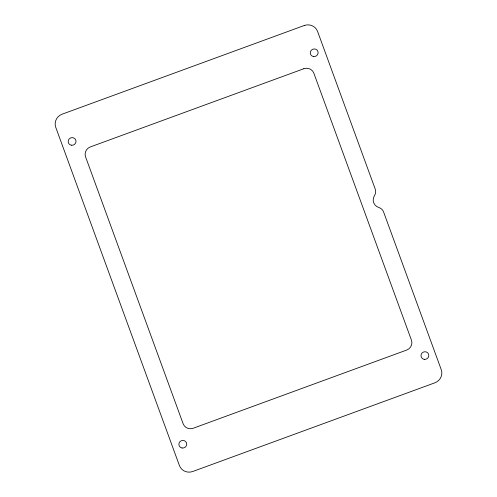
<?xml version="1.0" encoding="UTF-8"?>
<svg xmlns="http://www.w3.org/2000/svg" width="497" height="497" viewBox="0 0 497 497"><rect width="100%" height="100%" fill="white"/><g stroke="black" fill="none" stroke-linecap="round" stroke-linejoin="round"><path stroke-width="0.75" d="M304.239 25.509L62.131 114.186A10.505 10.151 -20.6 0 0 55.757 127.338L179.417 465.565A10.505 10.151 -20.6 0 0 192.761 471.491L434.869 382.814A10.505 10.151 -20.6 0 0 441.243 369.662L383.628 212.07A7.877 7.617 -20.6 0 0 378.789 207.498A8.337 8.058 -20.6 0 1 374.458 195.65A7.877 7.617 -20.6 0 0 375.204 189.028L317.583 31.435A10.505 10.151 -20.6 0 0 304.239 25.509M303.822 68.735L90.317 146.938A7.877 7.617 -20.6 0 0 85.54 156.797L183.163 423.823A7.877 7.617 -20.6 0 0 193.178 428.265L406.683 350.062A7.877 7.617 -20.6 0 0 411.46 340.203L313.837 73.177A7.877 7.617 -20.6 0 0 303.822 68.735M424.189 359.331A3.939 3.808 -20.6 0 0 428.6 354.206A3.939 3.808 -20.6 0 0 421.922 353.137A3.939 3.808 -20.6 0 0 424.189 359.331M71.382 145.217A3.939 3.808 -20.6 0 0 75.792 140.086A3.939 3.808 -20.6 0 0 69.114 139.023A3.939 3.808 -20.6 0 0 71.382 145.217M313.483 56.54A3.939 3.808 -20.6 0 0 317.9 51.408A3.939 3.808 -20.6 0 0 311.221 50.346A3.939 3.808 -20.6 0 0 313.483 56.54M182.082 448.008A3.939 3.808 -20.6 0 0 186.499 442.883A3.939 3.808 -20.6 0 0 179.821 441.814A3.939 3.808 -20.6 0 0 182.082 448.008"/></g></svg>
